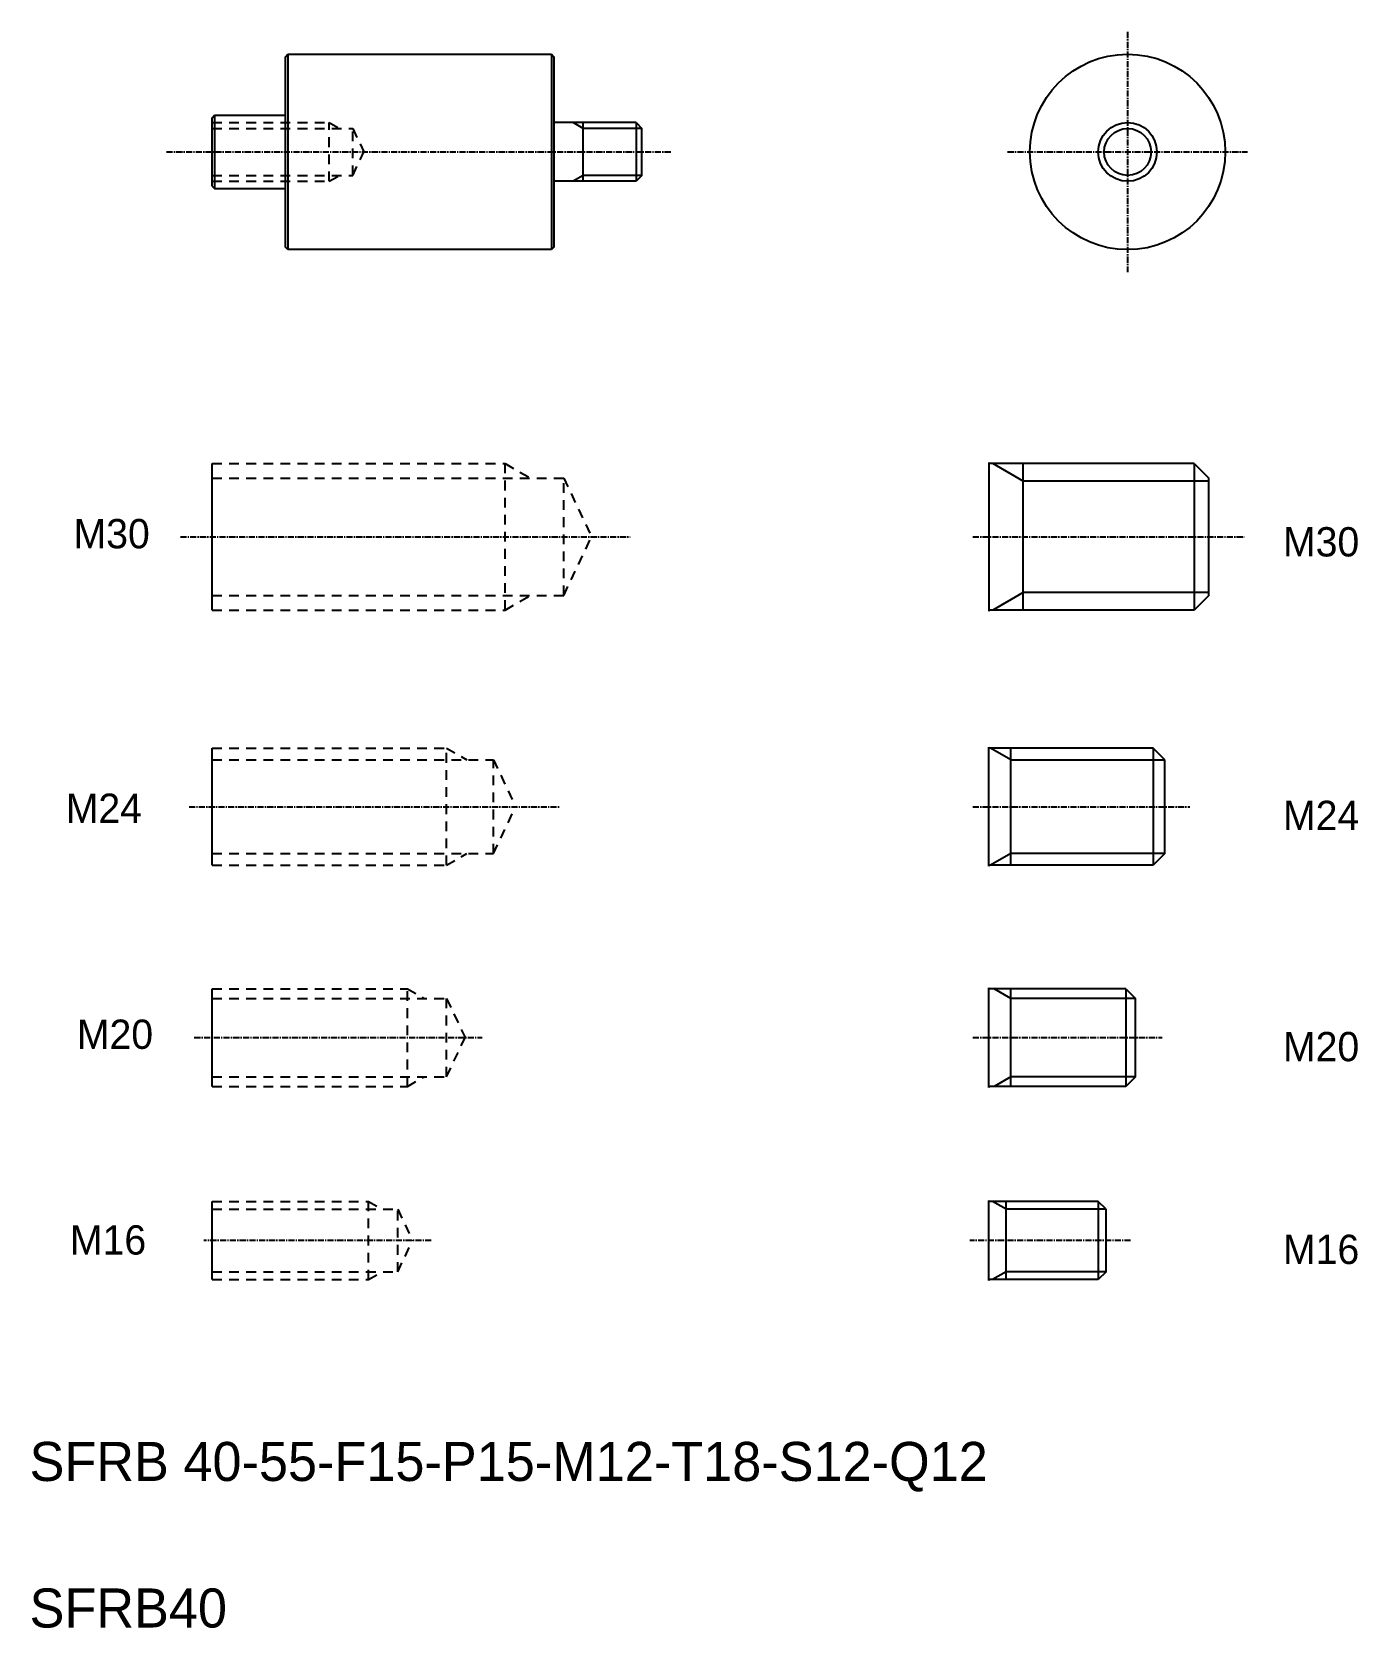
# Model space of a CAD drawing. Extents: x 115 to 386, y -14 to 313.
import ezdxf

# ---------------------------------------------------------------- set-up
doc = ezdxf.new("R2010")
doc.units = 0
doc.linetypes.add('CENTER', pattern=[2, 1.25, -0.25, 0.25, -0.25])
doc.linetypes.add('DASHED', pattern=[3.5, 2, -1.5])
doc.layers.get('0').update_dxf_attribs({"linetype": 'CONTINUOUS'})
doc.layers.add('CENTER', color=1, linetype='CENTER')

msp = doc.modelspace()

# ---------------------------------------------------------------- linework, layer by layer
for p, q in [((166.41, 307.83), (166.91, 308.33)), ((166.41, 268.83), (166.41, 307.83)), ((166.91, 308.33), (220.91, 308.33)), ((166.91, 308.33), (166.91, 268.33)), ((220.91, 308.33), (220.91, 268.33)), ((220.91, 308.33), (221.41, 307.83)), ((221.41, 307.83), (221.41, 268.83)), ((166.91, 298.33), (166.91, 298.33)), ((151.41, 295.33), (151.91, 295.83)), ((151.41, 281.33), (151.41, 295.33)), ((227.41, 282.33), (227.41, 294.33)), ((238.21, 294.33), (239.41, 293.13)), ((239.41, 283.53), (239.41, 293.13)), ((166.91, 288.33), (166.91, 288.33)), ((151.41, 281.33), (151.91, 280.83)), ((239.41, 283.53), (238.21, 282.33)), ((166.91, 268.33), (166.41, 268.83)), ((220.91, 268.33), (166.91, 268.33)), ((221.41, 268.83), (220.91, 268.33)), ((151.41, 194.55), (151.41, 224.55)), ((310.47, 224.75), (310.47, 194.35)), ((317.47, 194.55), (317.47, 224.55)), ((352.47, 224.55), (355.47, 221.55)), ((355.47, 197.55), (355.47, 221.55)), ((355.47, 197.55), (352.47, 194.55)), ((151.41, 142.29), (151.41, 166.29)), ((314.97, 142.29), (314.97, 166.29)), ((346.47, 163.89), (344.07, 166.29)), ((346.47, 144.69), (346.47, 163.89)), ((346.47, 144.69), (344.07, 142.29)), ((151.41, 97.02), (151.41, 117.02)), ((314.97, 97.02), (314.97, 117.02)), ((338.47, 117.02), (340.47, 115.02)), ((340.47, 99.02), (340.47, 115.02)), ((340.47, 99.02), (338.47, 97.02)), ((151.41, 57.48), (151.41, 73.48)), ((313.97, 57.48), (313.97, 73.48)), ((334.47, 71.88), (332.87, 73.48)), ((334.47, 59.08), (334.47, 71.88)), ((334.47, 59.08), (332.87, 57.48))]:
    msp.add_line(p, q)
at = {"color": 3, "linetype": 'DASHED'}
for p, q in [((151.41, 294.33), (175.41, 294.33)), ((175.41, 282.33), (175.41, 294.33)), ((175.41, 294.33), (177.48, 293.13)), ((151.41, 293.13), (180.21, 293.13)), ((180.21, 283.53), (180.21, 293.13)), ((180.21, 293.13), (182.49, 288.33)), ((180.21, 283.53), (182.49, 288.33)), ((151.41, 283.53), (180.21, 283.53)), ((151.41, 282.33), (175.41, 282.33)), ((175.41, 282.33), (177.48, 283.53)), ((151.41, 224.55), (211.41, 224.55)), ((211.41, 194.55), (211.41, 224.55)), ((211.41, 224.55), (216.6, 221.55)), ((151.41, 221.55), (223.41, 221.55)), ((223.41, 197.55), (223.41, 221.55)), ((223.41, 221.55), (229.12, 209.55)), ((223.41, 197.55), (229.12, 209.55)), ((151.41, 197.55), (223.41, 197.55)), ((211.41, 194.55), (216.6, 197.55)), ((151.41, 194.55), (211.41, 194.55)), ((151.41, 166.29), (199.41, 166.29)), ((151.41, 163.89), (209.01, 163.89)), ((199.41, 142.29), (199.41, 166.29)), ((199.41, 166.29), (203.56, 163.89)), ((209.01, 144.69), (209.01, 163.89)), ((209.01, 163.89), (213.58, 154.29)), ((209.01, 144.69), (213.58, 154.29)), ((151.41, 144.69), (209.01, 144.69)), ((199.41, 142.29), (203.56, 144.69)), ((151.41, 142.29), (199.41, 142.29)), ((151.41, 117.02), (191.41, 117.02)), ((151.41, 115.02), (199.41, 115.02)), ((191.41, 97.02), (191.41, 117.02)), ((191.41, 117.02), (194.87, 115.02)), ((199.41, 99.02), (199.41, 115.02)), ((199.41, 115.02), (203.22, 107.02)), ((199.41, 99.02), (203.22, 107.02)), ((151.41, 99.02), (199.41, 99.02)), ((191.41, 97.02), (194.87, 99.02)), ((151.41, 97.02), (191.41, 97.02)), ((151.41, 73.48), (183.41, 73.48)), ((183.41, 57.48), (183.41, 73.48)), ((183.41, 73.48), (186.18, 71.88)), ((151.41, 71.88), (189.41, 71.88)), ((189.41, 71.88), (192.45, 65.48)), ((189.41, 59.08), (189.41, 71.88)), ((189.41, 59.08), (192.45, 65.48)), ((151.41, 59.08), (189.41, 59.08)), ((183.41, 57.48), (186.18, 59.08)), ((151.41, 57.48), (183.41, 57.48))]:
    msp.add_line(p, q, dxfattribs=at)
at = {"color": 7}
for p, q in [((151.91, 295.83), (151.91, 280.83)), ((238.21, 294.33), (238.21, 282.33))]:
    msp.add_line(p, q, dxfattribs=at)
at = {"color": 7, "linetype": 'CONTINUOUS'}
for p, q in [((151.91, 295.83), (166.21, 295.83)), ((238.21, 294.33), (221.61, 294.33)), ((238.21, 282.33), (221.61, 282.33)), ((151.91, 280.83), (166.21, 280.83)), ((352.47, 224.55), (310.67, 224.55)), ((352.47, 224.55), (352.47, 194.55)), ((352.47, 194.55), (310.67, 194.55)), ((344.07, 166.29), (310.67, 166.29)), ((344.07, 166.29), (344.07, 142.29)), ((344.07, 142.29), (310.67, 142.29)), ((338.47, 117.02), (310.67, 117.02)), ((338.47, 117.02), (338.47, 97.02)), ((338.47, 97.02), (310.67, 97.02)), ((332.87, 73.48), (310.67, 73.48)), ((332.87, 73.48), (332.87, 57.48)), ((332.87, 57.48), (310.67, 57.48))]:
    msp.add_line(p, q, dxfattribs=at)
at = {"color": 3}
for p, q in [((227.41, 293.13), (225.33, 294.33)), ((227.41, 283.53), (225.33, 282.33))]:
    msp.add_line(p, q, dxfattribs=at)
at = {"color": 3, "linetype": 'CONTINUOUS'}
for p, q in [((239.41, 293.13), (227.41, 293.13)), ((239.41, 283.53), (227.41, 283.53)), ((317.47, 220.95), (311.24, 224.55)), ((355.47, 220.95), (317.47, 220.95)), ((317.47, 198.15), (311.24, 194.55)), ((355.47, 198.15), (317.47, 198.15)), ((314.97, 163.89), (310.82, 166.29)), ((314.97, 163.89), (346.47, 163.89)), ((314.97, 144.69), (310.82, 142.29)), ((346.47, 144.69), (314.97, 144.69)), ((314.97, 115.02), (311.51, 117.02)), ((340.47, 115.02), (314.97, 115.02)), ((314.97, 99.02), (311.51, 97.02)), ((340.47, 99.02), (314.97, 99.02)), ((313.97, 71.88), (311.2, 73.48)), ((334.47, 71.88), (313.97, 71.88)), ((313.97, 59.08), (311.2, 57.48)), ((334.47, 59.08), (313.97, 59.08))]:
    msp.add_line(p, q, dxfattribs=at)
at = {"linetype": 'CONTINUOUS'}
for p, q in [((310.47, 142.09), (310.47, 166.49)), ((310.47, 96.82), (310.47, 117.22)), ((310.47, 57.28), (310.47, 73.68))]:
    msp.add_line(p, q, dxfattribs=at)
msp.add_circle((338.87, 288.33), 20)
at = {"color": 7, "linetype": 'CONTINUOUS'}
msp.add_circle((338.87, 288.33), 6, dxfattribs=at)
at = {"color": 3, "linetype": 'CONTINUOUS'}
msp.add_circle((338.87, 288.33), 4.8, dxfattribs=at)
for centre, start, end in [((166.21, 296.03), 270, 0), ((221.61, 294.53), 180, 270), ((221.61, 282.13), 90, 180), ((166.21, 280.63), 0, 90)]:
    msp.add_arc(centre, 0.2, start, end)
at = {"linetype": 'CONTINUOUS'}
for centre, start, end in [((310.67, 224.75), 180, 270), ((310.67, 194.35), 90, 180), ((310.67, 166.49), 180, 270), ((310.67, 142.09), 90, 180), ((310.67, 117.22), 180, 270), ((310.67, 96.82), 90, 180), ((310.67, 73.68), 180, 270), ((310.67, 57.28), 90, 180)]:
    msp.add_arc(centre, 0.2, start, end, dxfattribs=at)
at = {"layer": 'CENTER', "color": 1, "linetype": 'CENTER'}
for p, q in [((338.87, 312.91), (338.87, 263.75)), ((142.07, 288.33), (245.52, 288.33)), ((314.29, 288.33), (363.45, 288.33)), ((144.92, 209.55), (236.98, 209.55)), ((307.18, 209.55), (362.74, 209.55)), ((146.7, 154.29), (222.65, 154.29)), ((307.18, 154.29), (351.59, 154.29)), ((147.75, 107.02), (206.74, 107.02)), ((307.18, 107.02), (345.96, 107.02)), ((196.29, 65.48), (149.72, 65.48)), ((339.49, 65.48), (306.56, 65.48))]:
    msp.add_line(p, q, dxfattribs=at)

# ---------------------------------------------------------------- texts
at = {"color": 7}
for s, p in [('M30', (123.04, 207.19)), ('M30', (370.69, 205.52)), ('M24', (121.44, 150.97)), ('M24', (370.69, 149.51)), ('M20', (123.72, 104.71)), ('M20', (370.69, 102.18)), ('M16', (122.3, 62.6)), ('M16', (370.69, 60.67))]:
    msp.add_text(s, height=6, dxfattribs=at).set_placement(p)
for s, p in [('SFRB 40-55-F15-P15-M12-T18-S12-Q12', (114.03, 16.25)), ('SFRB40', (114.03, -13.75))]:
    msp.add_text(s, height=8).set_placement(p)

doc.saveas('drawing.dxf')
